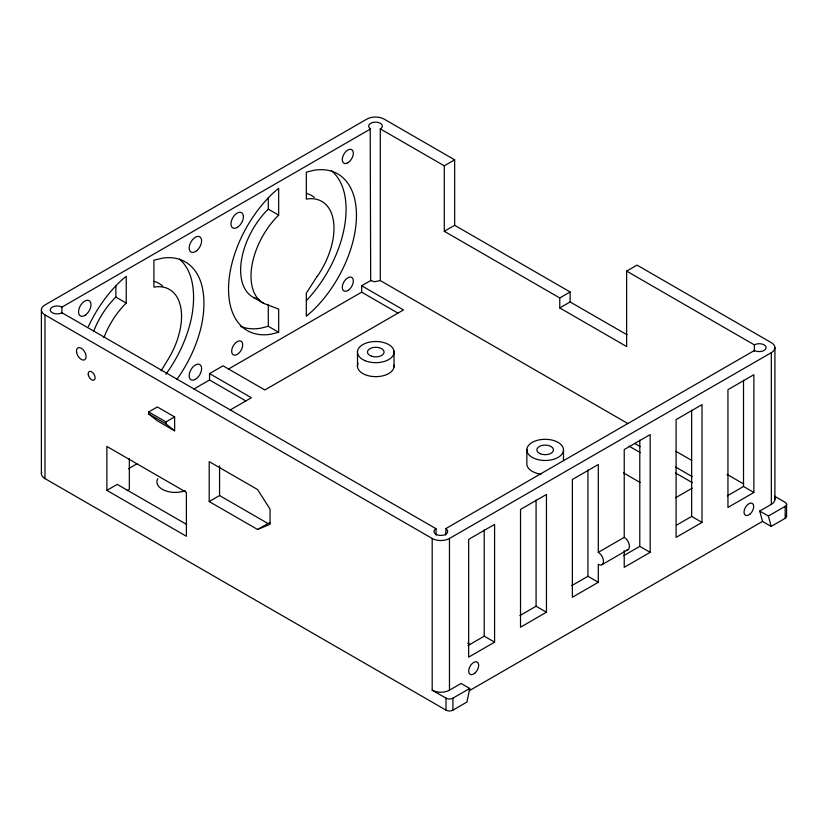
<?xml version="1.0" encoding="UTF-8"?>
<svg xmlns="http://www.w3.org/2000/svg" width="828" height="828" viewBox="0 0 828 828"><rect width="100%" height="100%" fill="white"/><g stroke="black" fill="none" stroke-linecap="round" stroke-linejoin="round"><path stroke-width="1.24" d="M129.344 458.567L129.344 489.369L127.15 490.631M245.875 400.949L209.546 379.98L209.546 373.594L223.022 365.81L264.846 389.967L403.495 309.931L361.66 285.774L370.685 280.568L374.618 281.717L380.29 280.568L627.8 423.501M268.293 197.633L268.293 209.173L265.229 212.247A58.674 33.876 -60 0 0 253.585 297.49L263.956 303.483L278.663 309.092L278.663 332.276L268.293 326.294L268.293 304.394M357.499 366.98L357.499 351.155M397.989 313.139L361.66 292.17L361.66 285.774M394.024 366.99L394.035 351.175M526.856 449.366L526.856 463.338A18.33 10.588 0 0 0 541.098 474.185M563.485 460.575L563.485 450.411A18.33 10.588 0 0 0 536.792 440.475A18.33 10.588 0 0 0 535.23 458.784A18.33 10.588 0 0 0 563.485 450.411M370.685 280.568L370.199 128.599A6.841 3.954 0 0 1 370.706 123.268A6.841 3.954 0 0 1 379.948 123.103A6.841 3.954 0 0 1 381.046 128.402L380.29 128.868L444.284 165.817L444.284 231.291L454.655 225.299L454.655 159.825L384.13 119.108A12.223 7.059 0 0 0 366.845 119.108L44.981 304.942A12.223 7.059 0 0 0 44.981 314.919L432.185 538.469L432.185 690.169A12.223 7.059 0 0 0 449.469 690.169L461.082 683.462L469.724 688.461L466.951 702.04L452.926 710.134A4.885 2.826 0 0 1 446.013 710.134L44.981 478.594A12.223 7.059 0 0 1 41.638 472.229M161.067 370.809L168.405 358.866A58.674 33.876 -60 0 0 177.844 338.238L179.759 331.262A58.674 33.876 -60 0 0 180.483 306.06L178.92 300.968A58.674 33.876 -60 0 0 157.237 286.705L153.904 287.171L153.904 260.209L163.095 258.025A90.449 52.226 -60 0 1 201.432 283.942C204.826 296.238 204.454 309.206 202.239 321.688A90.449 52.226 -60 0 1 176.902 379.338M278.663 332.276L271.201 334.17A90.449 52.226 -60 0 1 228.538 288.258A90.449 52.226 -60 0 1 272.681 193.462L278.663 188.235L278.663 215.156L275.6 218.24A58.674 33.876 -60 0 0 263.956 303.483M115.868 285.608L115.868 297.107L115.123 297.801A58.674 33.876 -60 0 0 93.564 331.552M88.389 326.553A90.449 52.226 -60 0 1 122.006 279.802L126.239 276.262L126.239 303.089L125.494 303.783A58.674 33.876 -60 0 0 103.935 337.534M370.685 128.868L61.903 307.126A6.841 3.954 0 0 0 52.226 307.147A6.841 3.954 0 0 0 52.257 312.736A6.841 3.954 0 0 0 61.934 312.715L436.025 528.709L435.207 529.227A6.841 3.954 0 0 0 436.449 534.526A6.841 3.954 0 0 0 445.692 534.267A6.841 3.954 0 0 0 446.054 528.937L445.63 535.136M444.284 165.817L454.655 159.825M148.698 411.93L157.341 406.931L174.625 416.919L174.625 430.808L157.341 420.821L148.698 413.917L148.698 411.93L165.983 421.907L174.625 416.919M193.897 389.015L209.546 379.98M228.611 368.977L361.66 292.17M128.392 468.741L137.334 463.576M230.132 410.005L251.381 397.74L209.546 373.594M106.874 490.362L186.393 536.275L186.393 492.36L106.874 446.447L106.874 490.362L117.245 484.38L186.683 524.466M444.284 231.291L559.759 297.956L570.13 291.963L570.13 301.951L626.993 334.771M209.194 501.551L257.601 529.496L270.042 524.3L270.042 509.127L257.601 489.565L209.194 461.631L209.194 501.551L219.565 495.558L267.972 523.503L270.228 522.561M559.759 297.956L559.759 307.933L570.13 301.951M559.759 307.933L626.651 346.559L626.651 271.108L637.022 265.115L771.344 342.668A12.223 7.059 0 0 1 771.344 352.645L771.344 504.345L759.731 511.042L762.505 521.412L771.147 526.411L785.172 518.318A4.885 2.826 0 0 0 785.948 514.902M257.601 529.496L267.972 523.503M445.63 528.709L754.443 350.472A6.841 3.954 0 0 0 764.12 350.42A6.841 3.954 0 0 0 764.037 344.831A6.841 3.954 0 0 0 754.36 344.883L626.651 271.108M432.185 538.469A12.223 7.059 0 0 0 449.469 538.469L771.344 352.645M675.524 497.783L692.198 488.158M598.302 552.348L598.302 464.518L572.376 479.484L572.376 597.257L598.302 582.281L598.302 564.323A7.338 4.233 60 0 0 603.488 561.322A7.338 4.233 60 0 0 598.302 552.348L624.229 537.372L624.229 449.552L650.166 434.576L650.166 552.348L624.229 567.315L624.229 550.63M601.977 564.686L627.903 549.709M468.017 645.529L484.214 636.173L494.585 642.166L494.585 524.403L468.658 539.37L468.658 657.132L494.585 642.166M519.87 615.597L536.078 606.241L546.449 612.223L546.449 494.461L520.522 509.427L520.522 627.2L546.449 612.223M571.724 585.655L587.932 576.298L598.302 582.281M623.587 555.712L639.796 546.356L650.166 552.348M676.528 525.149L691.649 516.413L702.02 522.406L702.02 404.644L676.093 419.61L676.093 537.372L702.02 522.406M727.305 495.837L743.513 486.481L753.884 492.463L753.884 374.701L727.947 389.667L727.947 507.44L753.884 492.463M432.185 690.169L446.013 698.149A4.885 2.826 0 0 0 452.926 698.149L469.724 688.461M759.731 511.042L768.374 516.03L785.172 506.343A4.885 2.826 0 0 0 785.172 502.348L774.532 496.2M469.486 690.593L762.505 521.412M268.293 326.294L260.83 328.178A90.449 52.226 -60 0 1 240.42 326.315M253.585 297.49L259.247 299.653M454.655 225.299L570.13 291.963M268.293 209.173L278.663 215.156M727.025 474.372L743.699 483.987M675.958 451.312L691.639 460.368M634.714 443.425L640.241 446.613M675.648 467.054L692.239 476.638M629.176 446.22L640.241 452.605M675.648 473.047L692.239 482.62M623.505 472.881L640.106 482.465M115.868 297.107L126.239 303.089M148.698 413.917L165.983 423.905L174.625 430.808M467.737 643.273L469.962 644.557M768.374 516.03L771.147 526.411M786.6 504.345L786.6 516.32M785.172 506.343L785.172 518.318M774.915 347.656L774.915 499.356M754.36 344.883L754.36 351.31M743.513 380.228L743.513 486.481M691.649 410.171L691.649 516.413M639.796 440.113L639.796 546.356M587.932 470.056L587.932 576.298M536.078 499.988L536.078 606.241M484.214 529.93L484.214 636.173M452.926 698.149L452.926 710.134M449.469 538.469L449.469 690.169M446.013 698.149L446.013 710.134M436.025 528.709L436.025 535.136M380.29 128.868L380.29 280.568M219.565 465.936L219.565 495.558M165.983 421.907L165.983 423.905M61.903 307.126L61.903 313.553M44.981 314.919L44.981 478.594M41.4 309.931L41.4 473.606M624.229 537.372A7.338 4.233 60 0 1 629.239 544.71A7.338 4.233 60 0 1 626.827 550.051M774.687 497.98A12.223 7.059 0 0 1 771.344 504.345M394.035 365.148A18.33 10.588 0 0 1 374.152 376.605A18.33 10.588 0 0 1 358.058 363.316M185.213 490.714A18.33 10.588 0 0 1 164.192 490.269A18.33 10.588 0 0 1 157.724 478.719M153.904 281.354A58.674 33.876 -60 0 1 162.64 286.095M179.479 259.123A90.449 52.226 -60 0 1 191.061 277.949C194.456 290.255 194.083 303.224 191.868 315.706A90.449 52.226 -60 0 1 165.838 374.308M306.495 193.41A58.674 33.876 -60 0 1 314.35 197.468M331.624 170.889A90.449 52.226 -60 0 1 306.319 300.647M316.71 277.028L306.329 293.133L306.329 316.234L312.322 311.007A90.449 52.226 -60 0 0 356.454 216.212A90.449 52.226 -60 0 0 313.791 170.299L306.329 172.193L306.329 199.155L307.343 198.927A58.674 33.876 -60 0 1 318.625 274.358L316.71 277.028M474.972 673.06A7.09 4.088 -60 0 0 477.218 662.079A7.09 4.088 -60 0 0 468.834 669.51A7.09 4.088 -60 0 0 474.972 673.06M749.816 514.26A6.841 3.954 -60 0 0 752.497 503.538A6.841 3.954 -60 0 0 744.279 510.193A6.841 3.954 -60 0 0 749.816 514.26M540.166 453.723A8.311 4.802 0 0 0 553.414 450.473A8.311 4.802 0 0 0 541.926 445.474A8.311 4.802 0 0 0 540.166 453.723M371.606 356.237A8.311 4.802 0 0 0 384.078 352.097A8.311 4.802 0 0 0 371.617 347.926A8.311 4.802 0 0 0 371.606 356.237M365.241 360.749A18.33 10.588 0 0 0 394.024 353.018A18.33 10.588 0 0 0 368.025 342.492A18.33 10.588 0 0 0 365.241 360.749M76.59 352.49A6.841 3.954 60 0 0 84.642 359.797A6.841 3.954 60 0 0 82.614 349.24A6.841 3.954 60 0 0 76.59 352.49M88.244 374.463A4.885 2.826 60 0 0 93.843 380.155A4.885 2.826 60 0 0 92.881 372.776A4.885 2.826 60 0 0 88.244 374.463M237.47 227.307A8.797 5.082 -60 0 0 242.428 213.396A8.797 5.082 -60 0 0 231.654 220.186A8.797 5.082 -60 0 0 237.47 227.307M238.516 353.473A7.825 4.513 -60 0 0 241.165 341.312A7.825 4.513 -60 0 0 231.871 349.344A7.825 4.513 -60 0 0 238.516 353.473M347.812 290.556A7.825 4.513 -60 0 0 352.604 278.208A7.825 4.513 -60 0 0 343.02 283.745A7.825 4.513 -60 0 0 347.812 290.556M347.812 162.816A7.825 4.513 -60 0 0 352.604 150.468A7.825 4.513 -60 0 0 343.02 155.995A7.825 4.513 -60 0 0 347.812 162.816M196.598 250.77A8.797 5.082 -60 0 0 200.065 236.974A8.797 5.082 -60 0 0 189.498 245.502A8.797 5.082 -60 0 0 196.598 250.77M85.584 314.93A8.797 5.082 -60 0 0 89.683 301.05A8.797 5.082 -60 0 0 79.002 308.875A8.797 5.082 -60 0 0 85.584 314.93M195.387 379.348A8.797 5.082 -60 0 0 200.78 365.459A8.797 5.082 -60 0 0 189.995 371.679A8.797 5.082 -60 0 0 195.387 379.348"/></g></svg>
